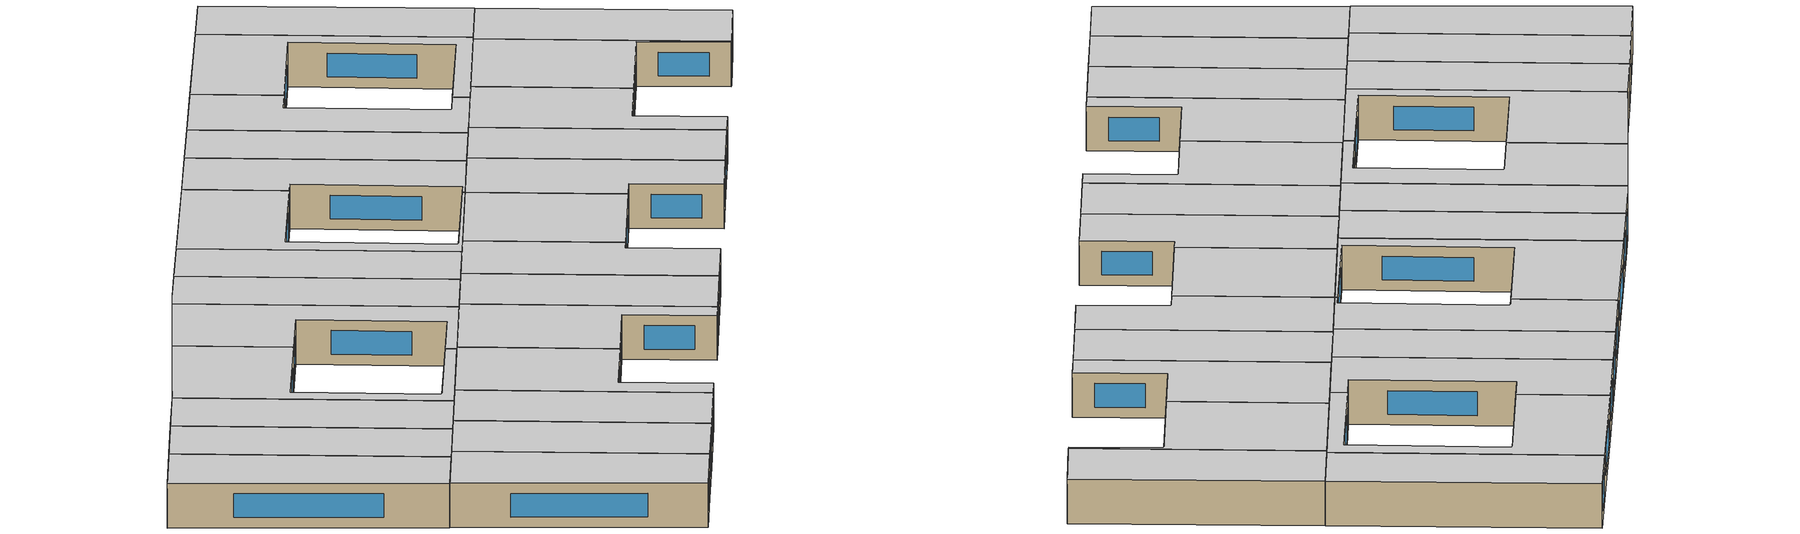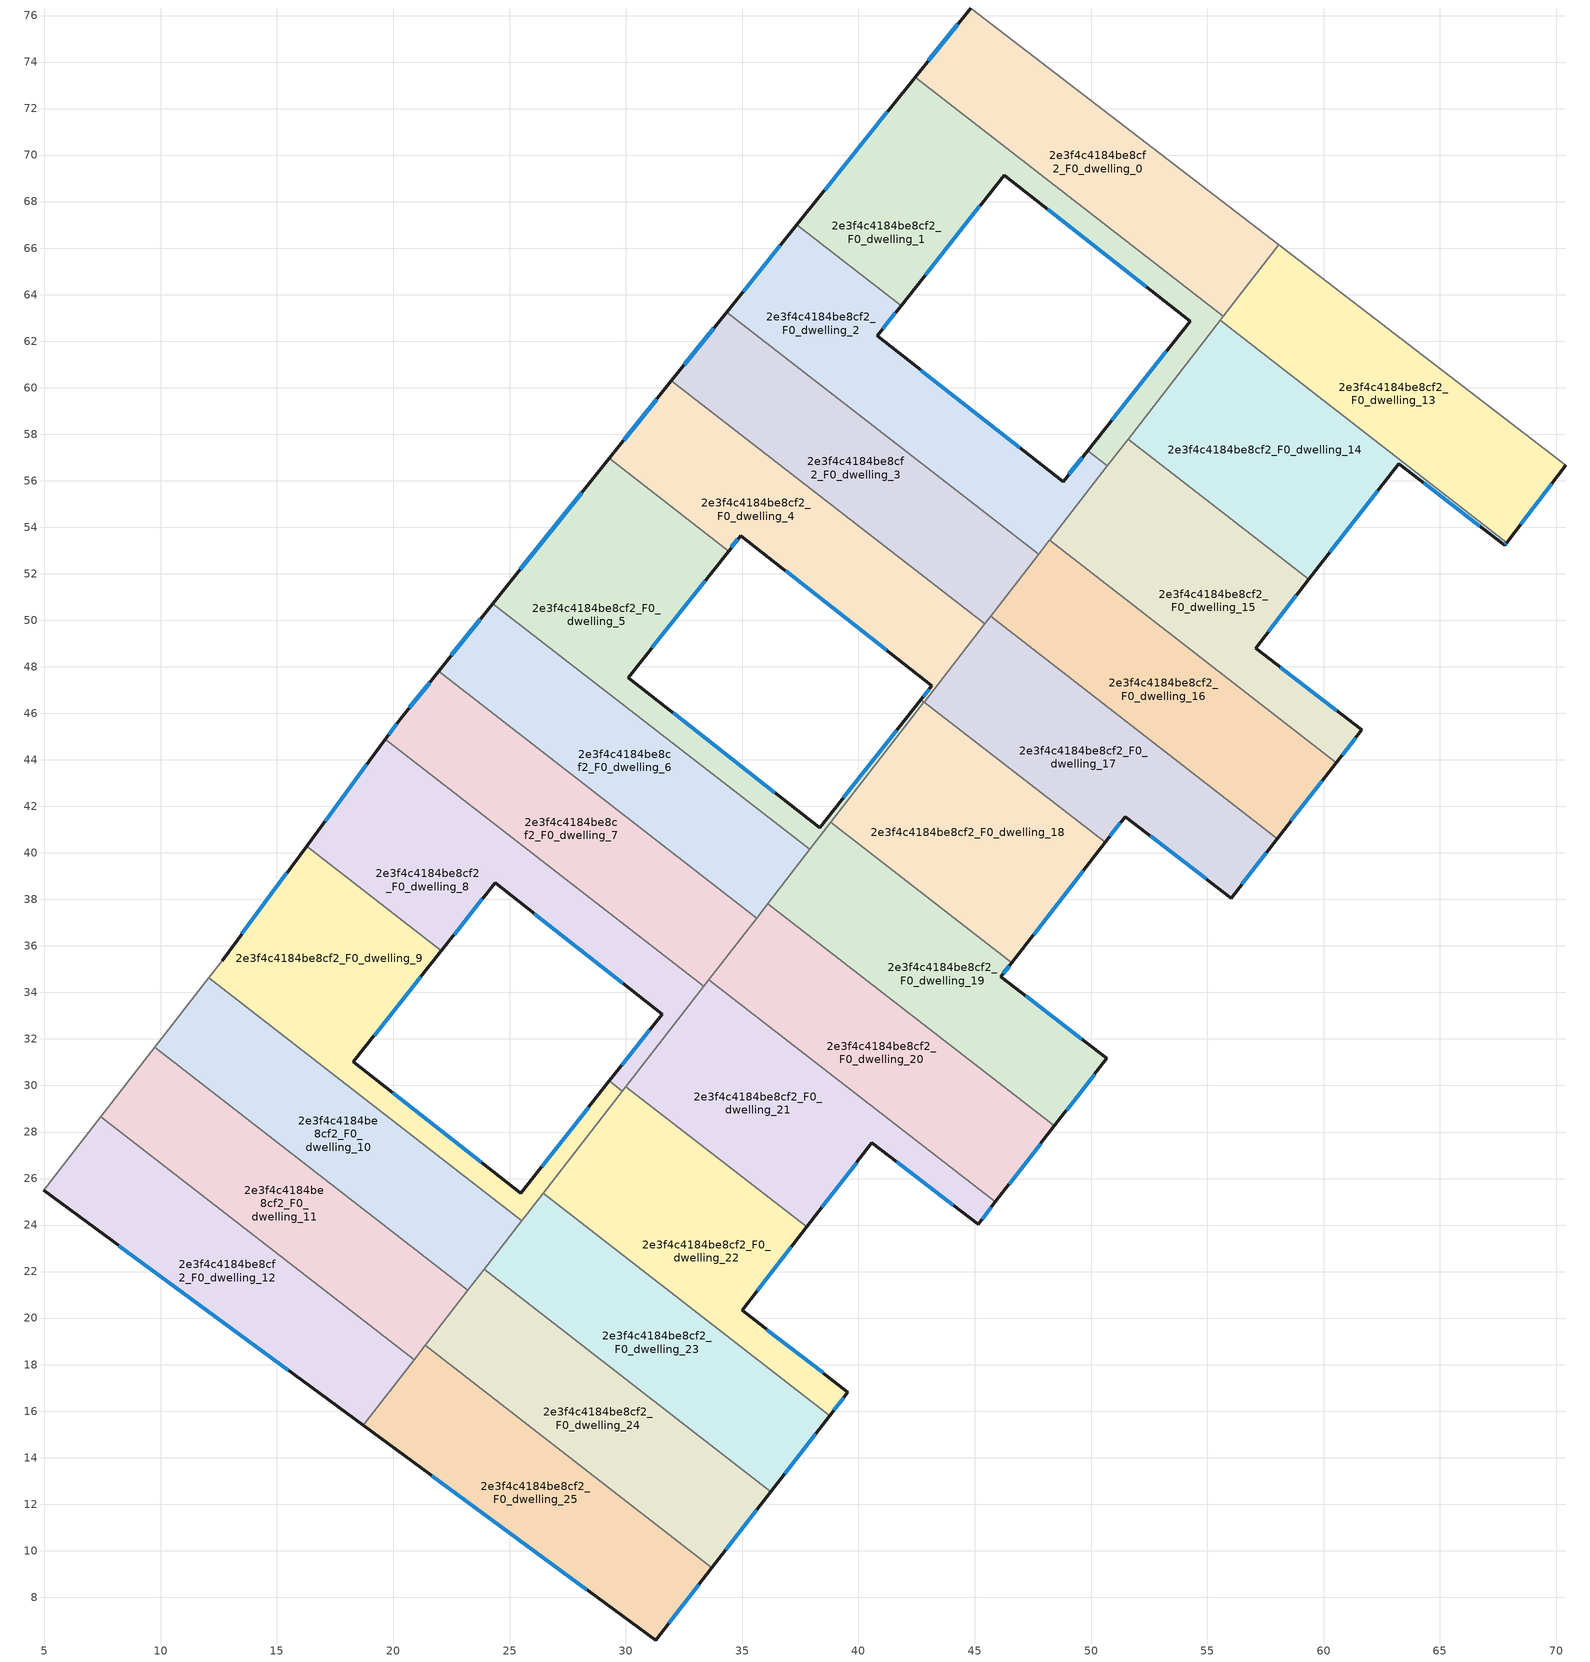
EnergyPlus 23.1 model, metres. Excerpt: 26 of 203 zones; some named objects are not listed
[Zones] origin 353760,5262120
2e3f4c4184be8cf2_F0_dwelling_0
 floor ground (EU_floor_Construction): 58.07,66.14 55.69,63.07 42.43,73.35 44.82,76.32 z0
 wall outside (EU_wall_Construction): 44.82,76.32 42.43,73.35 z0:3
 wall to 2e3f4c4184be8cf2_F0_dwelling_1 (EU_wall_Construction): 42.43,73.35 55.69,63.07 z0:3
 wall adiabatic (EU_wall_Construction): 58.07,66.14 44.82,76.32 z0:3
 wall to 2e3f4c4184be8cf2_F0_dwelling_13 (EU_wall_Construction): 55.69,63.07 58.07,66.14 z0:3
 window (EU_Window_Construction): 44.26,75.62 42.99,74.05 z0.7:2.3
 ceiling to 2e3f4c4184be8cf2_F1_dwelling_0 (EU_floor_Construction): 55.69,63.07 58.07,66.14 44.82,76.32 42.43,73.35 z3
2e3f4c4184be8cf2_F0_dwelling_1
 floor ground (EU_floor_Construction): 55.69,63.07 50.71,56.64 49.86,57.3 54.26,62.87 46.26,69.14 41.83,63.53 37.35,67.01 42.43,73.35 z0
 wall outside (EU_wall_Construction): 41.83,63.53 46.26,69.14 54.26,62.87 49.86,57.3 / 42.43,73.35 37.35,67.01 z0:3
 wall to 2e3f4c4184be8cf2_F0_dwelling_2 (EU_wall_Construction): 49.86,57.3 50.71,56.64 / 37.35,67.01 41.83,63.53 z0:3
 wall to 2e3f4c4184be8cf2_F0_dwelling_14 (EU_wall_Construction): 51.59,57.79 55.56,62.9 z0:3
 wall to 2e3f4c4184be8cf2_F0_dwelling_13 (EU_wall_Construction): 55.56,62.9 55.69,63.07 z0:3
 wall to 2e3f4c4184be8cf2_F0_dwelling_15 (EU_wall_Construction): 50.71,56.65 51.59,57.79 z0:3
 window (EU_Window_Construction): 53.23,61.56 50.9,58.6 / 48.14,67.66 52.38,64.34 / 42.87,64.84 45.22,67.82 / 41.24,71.86 38.54,68.5 z0.7:2.3
 ceiling to 2e3f4c4184be8cf2_F1_dwelling_1 (EU_floor_Construction): 50.71,56.64 55.69,63.07 42.43,73.35 37.35,67.01 41.83,63.53 46.26,69.14 54.26,62.87 49.86,57.3 z3
2e3f4c4184be8cf2_F0_dwelling_10
 floor ground (EU_floor_Construction): 25.53,24.19 23.22,21.2 9.75,31.64 12.08,34.63 z0
 wall to 2e3f4c4184be8cf2_F0_dwelling_11 (EU_wall_Construction): 9.75,31.64 23.22,21.2 z0:3
 wall adiabatic (EU_wall_Construction): 12.08,34.63 9.75,31.64 z0:3
 wall to 2e3f4c4184be8cf2_F0_dwelling_9 (EU_wall_Construction): 25.53,24.19 12.08,34.63 z0:3
 wall to 2e3f4c4184be8cf2_F0_dwelling_23 (EU_wall_Construction): 23.91,22.09 25.53,24.19 z0:3
 wall to 2e3f4c4184be8cf2_F0_dwelling_24 (EU_wall_Construction): 23.22,21.2 23.91,22.09 z0:3
 ceiling to 2e3f4c4184be8cf2_F1_dwelling_10 (EU_floor_Construction): 23.22,21.2 25.53,24.19 12.08,34.63 9.75,31.64 z3
2e3f4c4184be8cf2_F0_dwelling_11
 floor ground (EU_floor_Construction): 23.22,21.2 20.89,18.21 7.43,28.65 9.75,31.64 z0
 wall to 2e3f4c4184be8cf2_F0_dwelling_12 (EU_wall_Construction): 7.43,28.65 20.89,18.21 z0:3
 wall adiabatic (EU_wall_Construction): 9.75,31.64 7.43,28.65 z0:3
 wall to 2e3f4c4184be8cf2_F0_dwelling_24 (EU_wall_Construction): 21.37,18.82 23.22,21.2 z0:3
 wall to 2e3f4c4184be8cf2_F0_dwelling_25 (EU_wall_Construction): 20.89,18.21 21.37,18.82 z0:3
 ceiling to 2e3f4c4184be8cf2_F1_dwelling_11 (EU_floor_Construction): 20.89,18.21 23.22,21.2 9.75,31.64 7.43,28.65 z3
2e3f4c4184be8cf2_F0_dwelling_12
 floor ground (EU_floor_Construction): 20.89,18.21 18.71,15.4 4.97,25.49 7.43,28.65 z0
 wall outside (EU_wall_Construction): 4.97,25.49 18.71,15.4 z0:3
 wall adiabatic (EU_wall_Construction): 7.43,28.65 4.97,25.49 z0:3
 wall to 2e3f4c4184be8cf2_F0_dwelling_25 (EU_wall_Construction): 18.71,15.4 20.89,18.21 z0:3
 window (EU_Window_Construction): 8.2,23.12 15.48,17.77 z0.7:2.3
 ceiling to 2e3f4c4184be8cf2_F1_dwelling_12 (EU_floor_Construction): 18.71,15.4 20.89,18.21 7.43,28.65 4.97,25.49 z3
2e3f4c4184be8cf2_F0_dwelling_13
 floor ground (EU_floor_Construction): 70.41,56.66 67.88,53.34 55.55,62.9 58.07,66.14 z0
 wall outside (EU_wall_Construction): 67.88,53.34 70.41,56.66 z0:3
 wall to 2e3f4c4184be8cf2_F0_dwelling_14 (EU_wall_Construction): 55.55,62.9 67.88,53.34 z0:3
 wall adiabatic (EU_wall_Construction): 70.41,56.66 58.07,66.14 z0:3
 window (EU_Window_Construction): 68.47,54.12 69.82,55.88 z0.7:2.3
 ceiling to 2e3f4c4184be8cf2_F1_dwelling_13 (EU_floor_Construction): 67.88,53.34 70.41,56.66 58.07,66.14 55.55,62.9 z3
2e3f4c4184be8cf2_F0_dwelling_14
 floor ground (EU_floor_Construction): 63.22,56.74 59.37,51.76 51.59,57.79 55.55,62.9 67.88,53.34 67.79,53.22 z0
 wall outside (EU_wall_Construction): 59.37,51.76 63.22,56.74 67.79,53.22 67.88,53.34 z0:3
 wall to 2e3f4c4184be8cf2_F0_dwelling_15 (EU_wall_Construction): 51.59,57.79 59.37,51.76 z0:3
 window (EU_Window_Construction): 67.81,53.25 67.86,53.31 / 64.3,55.91 66.71,54.05 / 60.27,52.93 62.32,55.57 z0.7:2.3
 ceiling to 2e3f4c4184be8cf2_F1_dwelling_14 (EU_floor_Construction): 67.79,53.22 67.88,53.34 55.55,62.9 51.59,57.79 59.37,51.76 63.22,56.74 z3
2e3f4c4184be8cf2_F0_dwelling_15
 floor ground (EU_floor_Construction): 59.37,51.76 57.07,48.81 61.64,45.29 60.54,43.88 48.22,53.43 51.59,57.79 z0
 wall outside (EU_wall_Construction): 60.54,43.88 61.64,45.29 57.07,48.81 59.37,51.76 z0:3
 wall to 2e3f4c4184be8cf2_F0_dwelling_16 (EU_wall_Construction): 48.22,53.43 60.54,43.88 z0:3
 wall to 2e3f4c4184be8cf2_F0_dwelling_2 (EU_wall_Construction): 50.71,56.64 48.22,53.43 z0:3
 window (EU_Window_Construction): 57.61,49.5 58.83,51.07 / 60.56,46.12 58.14,47.98 / 60.8,44.21 61.38,44.96 z0.7:2.3
 ceiling to 2e3f4c4184be8cf2_F1_dwelling_15 (EU_floor_Construction): 60.54,43.88 61.64,45.29 57.07,48.81 59.37,51.76 51.59,57.79 48.22,53.43 z3
2e3f4c4184be8cf2_F0_dwelling_16
 floor ground (EU_floor_Construction): 60.54,43.88 58,40.61 45.68,50.17 48.22,53.43 z0
 wall outside (EU_wall_Construction): 58,40.61 60.54,43.88 z0:3
 wall to 2e3f4c4184be8cf2_F0_dwelling_17 (EU_wall_Construction): 45.68,50.17 58,40.61 z0:3
 wall to 2e3f4c4184be8cf2_F0_dwelling_3 (EU_wall_Construction): 47.75,52.84 45.68,50.17 z0:3
 wall to 2e3f4c4184be8cf2_F0_dwelling_2 (EU_wall_Construction): 48.21,53.43 47.75,52.84 z0:3
 window (EU_Window_Construction): 58.6,41.38 59.94,43.11 z0.7:2.3
 ceiling to 2e3f4c4184be8cf2_F1_dwelling_16 (EU_floor_Construction): 58,40.61 60.54,43.88 48.22,53.43 45.68,50.17 z3
2e3f4c4184be8cf2_F0_dwelling_17
 floor ground (EU_floor_Construction): 58,40.61 56.02,38.06 51.47,41.56 50.6,40.45 42.83,46.49 45.68,50.17 z0
 wall outside (EU_wall_Construction): 50.6,40.45 51.47,41.56 56.02,38.06 58,40.61 z0:3
 wall to 2e3f4c4184be8cf2_F0_dwelling_18 (EU_wall_Construction): 42.83,46.49 50.6,40.45 z0:3
 wall to 2e3f4c4184be8cf2_F0_dwelling_4 (EU_wall_Construction): 45.43,49.84 42.83,46.49 z0:3
 wall to 2e3f4c4184be8cf2_F0_dwelling_3 (EU_wall_Construction): 45.68,50.17 45.43,49.84 z0:3
 window (EU_Window_Construction): 56.49,38.66 57.54,40.01 / 52.54,40.74 54.95,38.88 / 50.81,40.71 51.26,41.3 z0.7:2.3
 ceiling to 2e3f4c4184be8cf2_F1_dwelling_17 (EU_floor_Construction): 56.02,38.06 58,40.61 45.68,50.17 42.83,46.49 50.6,40.45 51.47,41.56 z3
2e3f4c4184be8cf2_F0_dwelling_18
 floor ground (EU_floor_Construction): 50.6,40.45 46.59,35.28 38.81,41.31 42.83,46.49 z0
 wall outside (EU_wall_Construction): 46.59,35.28 50.6,40.45 z0:3
 wall to 2e3f4c4184be8cf2_F0_dwelling_19 (EU_wall_Construction): 38.81,41.31 46.59,35.28 z0:3
 wall to 2e3f4c4184be8cf2_F0_dwelling_5 (EU_wall_Construction): 42.81,46.47 38.81,41.31 z0:3
 wall to 2e3f4c4184be8cf2_F0_dwelling_4 (EU_wall_Construction): 42.82,46.49 42.81,46.47 z0:3
 window (EU_Window_Construction): 47.53,36.49 49.66,39.24 z0.7:2.3
 ceiling to 2e3f4c4184be8cf2_F1_dwelling_18 (EU_floor_Construction): 46.59,35.28 50.6,40.45 42.83,46.49 38.81,41.31 z3
2e3f4c4184be8cf2_F0_dwelling_19
 floor ground (EU_floor_Construction): 46.59,35.28 46.12,34.68 50.68,31.16 48.43,28.26 36.11,37.82 38.81,41.31 z0
 wall outside (EU_wall_Construction): 48.43,28.26 50.68,31.16 46.12,34.68 46.59,35.28 z0:3
 wall to 2e3f4c4184be8cf2_F0_dwelling_20 (EU_wall_Construction): 36.11,37.82 48.43,28.26 z0:3
 wall to 2e3f4c4184be8cf2_F0_dwelling_6 (EU_wall_Construction): 37.91,40.15 36.11,37.82 z0:3
 wall to 2e3f4c4184be8cf2_F0_dwelling_5 (EU_wall_Construction): 38.81,41.31 37.91,40.15 z0:3
 window (EU_Window_Construction): 46.23,34.82 46.48,35.14 / 49.61,31.99 47.19,33.85 / 48.96,28.94 50.15,30.48 z0.7:2.3
 ceiling to 2e3f4c4184be8cf2_F1_dwelling_19 (EU_floor_Construction): 48.43,28.26 50.68,31.16 46.12,34.68 46.59,35.28 38.81,41.31 36.11,37.82 z3
2e3f4c4184be8cf2_F0_dwelling_2
 floor ground (EU_floor_Construction): 41.83,63.53 40.81,62.22 48.8,55.95 49.86,57.3 50.71,56.64 47.75,52.84 34.33,63.25 37.35,67.01 z0
 wall outside (EU_wall_Construction): 49.86,57.3 48.8,55.95 40.81,62.22 41.83,63.53 / 37.35,67.01 34.33,63.25 z0:3
 wall to 2e3f4c4184be8cf2_F0_dwelling_3 (EU_wall_Construction): 34.33,63.25 47.75,52.84 z0:3
 window (EU_Window_Construction): 46.93,57.42 42.68,60.75 / 49.62,56.98 49.05,56.27 / 36.64,66.12 35.04,64.13 / 41.05,62.53 41.59,63.22 z0.7:2.3
 ceiling to 2e3f4c4184be8cf2_F1_dwelling_2 (EU_floor_Construction): 47.75,52.84 50.71,56.64 49.86,57.3 48.8,55.95 40.81,62.22 41.83,63.53 37.35,67.01 34.33,63.25 z3
2e3f4c4184be8cf2_F0_dwelling_20
 floor ground (EU_floor_Construction): 48.43,28.26 45.89,25 33.57,34.55 36.11,37.82 z0
 wall outside (EU_wall_Construction): 45.89,25 48.43,28.26 z0:3
 wall to 2e3f4c4184be8cf2_F0_dwelling_21 (EU_wall_Construction): 33.57,34.55 45.89,25 z0:3
 wall to 2e3f4c4184be8cf2_F0_dwelling_7 (EU_wall_Construction): 35.62,37.2 33.57,34.55 z0:3
 wall to 2e3f4c4184be8cf2_F0_dwelling_6 (EU_wall_Construction): 36.11,37.82 35.62,37.2 z0:3
 window (EU_Window_Construction): 46.49,25.76 47.83,27.5 z0.7:2.3
 ceiling to 2e3f4c4184be8cf2_F1_dwelling_20 (EU_floor_Construction): 45.89,25 48.43,28.26 36.11,37.82 33.57,34.55 z3
2e3f4c4184be8cf2_F0_dwelling_21
 floor ground (EU_floor_Construction): 40.58,27.54 37.77,23.92 30,29.95 33.57,34.55 45.89,25 45.14,24.03 z0
 wall outside (EU_wall_Construction): 37.77,23.92 40.58,27.54 45.14,24.03 45.89,25 z0:3
 wall to 2e3f4c4184be8cf2_F0_dwelling_22 (EU_wall_Construction): 30,29.95 37.77,23.92 z0:3
 wall to 2e3f4c4184be8cf2_F0_dwelling_8 (EU_wall_Construction): 33.34,34.26 30,29.95 z0:3
 wall to 2e3f4c4184be8cf2_F0_dwelling_7 (EU_wall_Construction): 33.57,34.55 33.34,34.26 z0:3
 window (EU_Window_Construction): 45.32,24.26 45.72,24.77 / 41.65,26.71 44.07,24.85 / 38.43,24.77 39.92,26.69 z0.7:2.3
 ceiling to 2e3f4c4184be8cf2_F1_dwelling_21 (EU_floor_Construction): 45.14,24.03 45.89,25 33.57,34.55 30,29.95 37.77,23.92 40.58,27.54 z3
2e3f4c4184be8cf2_F0_dwelling_22
 floor ground (EU_floor_Construction): 37.77,23.92 35,20.33 39.55,16.82 38.76,15.8 26.44,25.36 30,29.95 z0
 wall outside (EU_wall_Construction): 38.76,15.8 39.55,16.82 35,20.33 37.77,23.92 z0:3
 wall to 2e3f4c4184be8cf2_F0_dwelling_23 (EU_wall_Construction): 26.44,25.36 38.76,15.8 z0:3
 wall to 2e3f4c4184be8cf2_F0_dwelling_9 (EU_wall_Construction): 29.85,29.76 26.44,25.36 z0:3
 wall to 2e3f4c4184be8cf2_F0_dwelling_8 (EU_wall_Construction): 30,29.95 29.85,29.76 z0:3
 window (EU_Window_Construction): 35.65,21.18 37.12,23.08 / 38.48,17.64 36.07,19.51 / 38.95,16.04 39.37,16.58 z0.7:2.3
 ceiling to 2e3f4c4184be8cf2_F1_dwelling_22 (EU_floor_Construction): 38.76,15.8 39.55,16.82 35,20.33 37.77,23.92 30,29.95 26.44,25.36 z3
2e3f4c4184be8cf2_F0_dwelling_23
 floor ground (EU_floor_Construction): 38.76,15.8 36.23,12.54 23.91,22.09 26.44,25.36 z0
 wall outside (EU_wall_Construction): 36.23,12.54 38.76,15.8 z0:3
 wall to 2e3f4c4184be8cf2_F0_dwelling_24 (EU_wall_Construction): 23.91,22.09 36.23,12.54 z0:3
 wall to 2e3f4c4184be8cf2_F0_dwelling_9 (EU_wall_Construction): 26.44,25.36 25.54,24.19 z0:3
 window (EU_Window_Construction): 36.82,13.3 38.17,15.03 z0.7:2.3
 ceiling to 2e3f4c4184be8cf2_F1_dwelling_23 (EU_floor_Construction): 36.23,12.54 38.76,15.8 26.44,25.36 23.91,22.09 z3
2e3f4c4184be8cf2_F0_dwelling_24
 floor ground (EU_floor_Construction): 36.23,12.54 33.69,9.27 21.37,18.83 23.91,22.09 z0
 wall outside (EU_wall_Construction): 33.69,9.27 36.23,12.54 z0:3
 wall to 2e3f4c4184be8cf2_F0_dwelling_25 (EU_wall_Construction): 21.37,18.83 33.69,9.27 z0:3
 window (EU_Window_Construction): 34.29,10.04 35.63,11.77 z0.7:2.3
 ceiling to 2e3f4c4184be8cf2_F1_dwelling_24 (EU_floor_Construction): 33.69,9.27 36.23,12.54 23.91,22.09 21.37,18.83 z3
2e3f4c4184be8cf2_F0_dwelling_25
 floor ground (EU_floor_Construction): 33.69,9.27 31.28,6.16 18.71,15.4 21.37,18.83 z0
 wall outside (EU_wall_Construction): 18.71,15.4 31.28,6.16 33.69,9.27 z0:3
 window (EU_Window_Construction): 31.85,6.89 33.13,8.54 / 21.66,13.23 28.33,8.33 z0.7:2.3
 ceiling to 2e3f4c4184be8cf2_F1_dwelling_25 (EU_floor_Construction): 31.28,6.16 33.69,9.27 21.37,18.83 18.71,15.4 z3
2e3f4c4184be8cf2_F0_dwelling_3
 floor ground (EU_floor_Construction): 47.75,52.84 45.43,49.84 31.96,60.29 34.33,63.25 z0
 wall outside (EU_wall_Construction): 34.33,63.25 31.96,60.29 z0:3
 wall to 2e3f4c4184be8cf2_F0_dwelling_4 (EU_wall_Construction): 31.96,60.29 45.43,49.84 z0:3
 window (EU_Window_Construction): 33.78,62.55 32.52,60.98 z0.7:2.3
 ceiling to 2e3f4c4184be8cf2_F1_dwelling_3 (EU_floor_Construction): 45.43,49.84 47.75,52.84 34.33,63.25 31.96,60.29 z3
2e3f4c4184be8cf2_F0_dwelling_4
 floor ground (EU_floor_Construction): 45.43,49.84 42.81,46.47 42.67,46.57 43.16,47.19 34.94,53.64 34.41,52.98 29.29,56.96 31.96,60.29 z0
 wall outside (EU_wall_Construction): 34.41,52.98 34.94,53.64 43.16,47.19 42.67,46.57 / 31.96,60.29 29.29,56.96 z0:3
 wall to 2e3f4c4184be8cf2_F0_dwelling_5 (EU_wall_Construction): 42.67,46.57 42.81,46.47 / 29.29,56.96 34.41,52.98 z0:3
 window (EU_Window_Construction): 43.04,47.04 42.79,46.72 / 36.87,52.13 41.23,48.7 / 34.54,53.13 34.82,53.49 / 31.33,59.51 29.91,57.74 z0.7:2.3
 ceiling to 2e3f4c4184be8cf2_F1_dwelling_4 (EU_floor_Construction): 43.16,47.19 42.67,46.57 42.81,46.47 45.43,49.84 31.96,60.29 29.29,56.96 34.41,52.98 34.94,53.64 z3
2e3f4c4184be8cf2_F0_dwelling_5
 floor ground (EU_floor_Construction): 34.41,52.98 30.11,47.53 38.33,41.08 42.67,46.57 42.81,46.47 37.91,40.15 24.28,50.72 29.29,56.96 z0
 wall outside (EU_wall_Construction): 42.67,46.57 38.33,41.08 30.11,47.53 34.41,52.98 / 29.29,56.96 24.28,50.72 z0:3
 wall to 2e3f4c4184be8cf2_F0_dwelling_6 (EU_wall_Construction): 24.28,50.72 37.91,40.15 z0:3
 window (EU_Window_Construction): 36.4,42.59 32.04,46.02 / 41.65,45.28 39.35,42.37 / 28.11,55.49 25.46,52.18 / 31.12,48.81 33.41,51.7 z0.7:2.3
 ceiling to 2e3f4c4184be8cf2_F1_dwelling_5 (EU_floor_Construction): 38.33,41.08 30.11,47.53 34.41,52.98 29.29,56.96 24.28,50.72 37.91,40.15 42.81,46.47 42.67,46.57 z3
2e3f4c4184be8cf2_F0_dwelling_6
 floor ground (EU_floor_Construction): 37.91,40.15 35.62,37.2 21.95,47.81 24.28,50.72 z0
 wall outside (EU_wall_Construction): 24.28,50.72 21.95,47.81 z0:3
 wall to 2e3f4c4184be8cf2_F0_dwelling_7 (EU_wall_Construction): 21.95,47.81 35.62,37.2 z0:3
 window (EU_Window_Construction): 23.74,50.04 22.5,48.49 z0.7:2.3
 ceiling to 2e3f4c4184be8cf2_F1_dwelling_6 (EU_floor_Construction): 35.62,37.2 37.91,40.15 24.28,50.72 21.95,47.81 z3
2e3f4c4184be8cf2_F0_dwelling_7
 floor ground (EU_floor_Construction): 35.62,37.2 33.34,34.26 19.66,44.88 20.29,45.75 21.95,47.81 z0
 wall outside (EU_wall_Construction): 21.95,47.81 20.29,45.75 19.66,44.88 z0:3
 wall to 2e3f4c4184be8cf2_F0_dwelling_8 (EU_wall_Construction): 19.66,44.88 33.34,34.26 z0:3
 window (EU_Window_Construction): 20.14,45.54 19.81,45.08 / 21.56,47.32 20.68,46.23 z0.7:2.3
 ceiling to 2e3f4c4184be8cf2_F1_dwelling_7 (EU_floor_Construction): 33.34,34.26 35.62,37.2 21.95,47.81 20.29,45.75 19.66,44.88 z3
2e3f4c4184be8cf2_F0_dwelling_8
 floor ground (EU_floor_Construction): 33.34,34.26 29.85,29.76 29.3,30.2 31.56,33.06 24.38,38.71 22.07,35.8 16.28,40.29 19.66,44.88 z0
 wall outside (EU_wall_Construction): 22.07,35.8 24.38,38.71 31.56,33.06 29.3,30.2 / 19.66,44.88 16.28,40.29 z0:3
 wall to 2e3f4c4184be8cf2_F0_dwelling_9 (EU_wall_Construction): 29.3,30.2 29.85,29.76 / 16.28,40.29 22.07,35.8 z0:3
 window (EU_Window_Construction): 31.03,32.39 29.83,30.87 / 26.06,37.39 29.87,34.39 / 22.61,36.48 23.84,38.03 / 18.86,43.8 17.07,41.37 z0.7:2.3
 ceiling to 2e3f4c4184be8cf2_F1_dwelling_8 (EU_floor_Construction): 29.85,29.76 33.34,34.26 19.66,44.88 16.28,40.29 22.07,35.8 24.38,38.71 31.56,33.06 29.3,30.2 z3
2e3f4c4184be8cf2_F0_dwelling_9
 floor ground (EU_floor_Construction): 22.07,35.8 18.29,31.02 25.48,25.37 29.3,30.2 29.85,29.76 25.53,24.19 12.08,34.63 12.64,35.36 16.28,40.29 z0
 wall outside (EU_wall_Construction): 29.3,30.2 25.48,25.37 18.29,31.02 22.07,35.8 / 16.28,40.29 12.64,35.36 z0:3
 wall adiabatic (EU_wall_Construction): 12.64,35.36 12.08,34.63 z0:3
 window (EU_Window_Construction): 19.18,32.14 21.18,34.68 / 23.79,26.69 19.98,29.69 / 28.4,29.06 26.38,26.5 / 15.42,39.14 13.5,36.52 z0.7:2.3
 ceiling to 2e3f4c4184be8cf2_F1_dwelling_9 (EU_floor_Construction): 25.53,24.19 29.85,29.76 29.3,30.2 25.48,25.37 18.29,31.02 22.07,35.8 16.28,40.29 12.64,35.36 12.08,34.63 z3
[Building]
EU S2 Campaign: North Axis=0; Terrain=City; Solar Distribution=FullExterior
[Site:Location]
Budapest.Ferenc.Liszt.Intl.AP: Latitude=47.437; Longitude=19.256; Time Zone=1; Elevation=185
[SizingPeriod:WeatherFileDays]
AnnualSizingPeriod: Begin Month=1; Begin Day of Month=1; End Month=12; End Day of Month=31; Day of Week for Start Day=Monday; Use Weather File Daylight Saving Period=No; Use Weather File Rain and Snow Indicators=No
[MATERIAL]
EU_InternalMass_Material: Roughness=MediumRough; Thickness=0.1; Conductivity=1; Density=1800; Specific Heat=900; Thermal Absorptance=0.9; Solar Absorptance=0.7; Visible Absorptance=0.7
[MATERIAL:NOMASS] Roughness=MediumRough; Thermal Absorptance=0.9; Solar Absorptance=0.7; Visible Absorptance=0.7
Name | Thermal Resistance
EU_wall_NoMass | 0.832559
EU_floor_NoMass | 0.872794
[WINDOWMATERIAL:SIMPLEGLAZINGSYSTEM]
EU_Window_SimpleGlazing: UFactor=2.79869; Solar Heat Gain Coefficient=0.75; Visible Transmittance=0.75
[CONSTRUCTION]
EU_wall_Construction: EU_wall_NoMass
EU_floor_Construction: EU_floor_NoMass
EU_Window_Construction: EU_Window_SimpleGlazing
EU_InternalMass_Construction: EU_InternalMass_Material
[ZONE] Type=1; Multiplier=1; Ceiling Height=autocalculate; Floor Area=autocalculate; Part of Total Floor Area=Yes
Name | Volume
2e3f4c4184be8cf2_F0_dwelling_0 | 193.452
2e3f4c4184be8cf2_F0_dwelling_1 | 193.489
2e3f4c4184be8cf2_F0_dwelling_10; 2e3f4c4184be8cf2_F0_dwelling_9 | 193.458
2e3f4c4184be8cf2_F0_dwelling_11 | 193.534
2e3f4c4184be8cf2_F0_dwelling_12 | 193.437
2e3f4c4184be8cf2_F0_dwelling_13; 2e3f4c4184be8cf2_F0_dwelling_2 | 193.483
2e3f4c4184be8cf2_F0_dwelling_14; 2e3f4c4184be8cf2_F0_dwelling_17 | 193.466
2e3f4c4184be8cf2_F0_dwelling_15 | 193.47
2e3f4c4184be8cf2_F0_dwelling_16 | 193.5
2e3f4c4184be8cf2_F0_dwelling_18 | 193.445
2e3f4c4184be8cf2_F0_dwelling_19 | 193.488
2e3f4c4184be8cf2_F0_dwelling_20 | 193.49
2e3f4c4184be8cf2_F0_dwelling_21 | 193.457
2e3f4c4184be8cf2_F0_dwelling_22; 2e3f4c4184be8cf2_F0_dwelling_5 | 193.495
2e3f4c4184be8cf2_F0_dwelling_23 | 193.447
2e3f4c4184be8cf2_F0_dwelling_24 | 193.48
2e3f4c4184be8cf2_F0_dwelling_25 | 193.487
2e3f4c4184be8cf2_F0_dwelling_3; 2e3f4c4184be8cf2_F0_dwelling_6 | 193.451
2e3f4c4184be8cf2_F0_dwelling_4 | 193.481
2e3f4c4184be8cf2_F0_dwelling_7 | 193.444
2e3f4c4184be8cf2_F0_dwelling_8 | 193.505
[INTERNALMASS] Construction=EU_InternalMass_Construction
Name | Zone or ZoneList | Surface Area
2e3f4c4184be8cf2_F0_dwelling_0_EU_InternalMass | 2e3f4c4184be8cf2_F0_dwelling_0 | 64.484
2e3f4c4184be8cf2_F0_dwelling_1_EU_InternalMass | 2e3f4c4184be8cf2_F0_dwelling_1 | 64.4962
2e3f4c4184be8cf2_F0_dwelling_2_EU_InternalMass | 2e3f4c4184be8cf2_F0_dwelling_2 | 64.4943
2e3f4c4184be8cf2_F0_dwelling_3_EU_InternalMass | 2e3f4c4184be8cf2_F0_dwelling_3 | 64.4839
2e3f4c4184be8cf2_F0_dwelling_4_EU_InternalMass | 2e3f4c4184be8cf2_F0_dwelling_4 | 64.4936
2e3f4c4184be8cf2_F0_dwelling_5_EU_InternalMass | 2e3f4c4184be8cf2_F0_dwelling_5 | 64.4982
2e3f4c4184be8cf2_F0_dwelling_6_EU_InternalMass | 2e3f4c4184be8cf2_F0_dwelling_6 | 64.4838
2e3f4c4184be8cf2_F0_dwelling_7_EU_InternalMass | 2e3f4c4184be8cf2_F0_dwelling_7 | 64.4814
2e3f4c4184be8cf2_F0_dwelling_8_EU_InternalMass | 2e3f4c4184be8cf2_F0_dwelling_8 | 64.5015
2e3f4c4184be8cf2_F0_dwelling_9_EU_InternalMass | 2e3f4c4184be8cf2_F0_dwelling_9 | 64.4861
2e3f4c4184be8cf2_F0_dwelling_10_EU_InternalMass | 2e3f4c4184be8cf2_F0_dwelling_10 | 64.4859
2e3f4c4184be8cf2_F0_dwelling_11_EU_InternalMass | 2e3f4c4184be8cf2_F0_dwelling_11 | 64.5112
2e3f4c4184be8cf2_F0_dwelling_12_EU_InternalMass | 2e3f4c4184be8cf2_F0_dwelling_12 | 64.4788
2e3f4c4184be8cf2_F0_dwelling_13_EU_InternalMass | 2e3f4c4184be8cf2_F0_dwelling_13 | 64.4944
2e3f4c4184be8cf2_F0_dwelling_14_EU_InternalMass | 2e3f4c4184be8cf2_F0_dwelling_14 | 64.4887
2e3f4c4184be8cf2_F0_dwelling_15_EU_InternalMass | 2e3f4c4184be8cf2_F0_dwelling_15 | 64.4901
2e3f4c4184be8cf2_F0_dwelling_16_EU_InternalMass | 2e3f4c4184be8cf2_F0_dwelling_16 | 64.5
2e3f4c4184be8cf2_F0_dwelling_17_EU_InternalMass | 2e3f4c4184be8cf2_F0_dwelling_17 | 64.4884
2e3f4c4184be8cf2_F0_dwelling_18_EU_InternalMass | 2e3f4c4184be8cf2_F0_dwelling_18 | 64.4819
2e3f4c4184be8cf2_F0_dwelling_19_EU_InternalMass | 2e3f4c4184be8cf2_F0_dwelling_19 | 64.4958
2e3f4c4184be8cf2_F0_dwelling_20_EU_InternalMass | 2e3f4c4184be8cf2_F0_dwelling_20 | 64.4968
2e3f4c4184be8cf2_F0_dwelling_21_EU_InternalMass | 2e3f4c4184be8cf2_F0_dwelling_21 | 64.4855
2e3f4c4184be8cf2_F0_dwelling_22_EU_InternalMass | 2e3f4c4184be8cf2_F0_dwelling_22 | 64.498
2e3f4c4184be8cf2_F0_dwelling_23_EU_InternalMass | 2e3f4c4184be8cf2_F0_dwelling_23 | 64.4824
2e3f4c4184be8cf2_F0_dwelling_24_EU_InternalMass | 2e3f4c4184be8cf2_F0_dwelling_24 | 64.4935
2e3f4c4184be8cf2_F0_dwelling_25_EU_InternalMass | 2e3f4c4184be8cf2_F0_dwelling_25 | 64.4955
[OTHEREQUIPMENT] Fuel Type=Electricity; Design Level Calculation Method=Watts/Area; Power per Zone Floor Area=1; Fraction Latent=0; Fraction Radiant=0; Fraction Lost=0; Carbon Dioxide Generation Rate=0; EndUse Subcategory=EU_Step8_InternalGains
Name | Zone or ZoneList or Space or SpaceList | Schedule
EU_Step8_InternalGain_2e3f4c4184be8cf2_F0_dwelling_0_f000 | 2e3f4c4184be8cf2_F0_dwelling_0 | EU_Step8_GainSchedule_2e3f4c4184be8cf2_F0_dwelling_0_f000
EU_Step8_InternalGain_2e3f4c4184be8cf2_F0_dwelling_1_f000 | 2e3f4c4184be8cf2_F0_dwelling_1 | EU_Step8_GainSchedule_2e3f4c4184be8cf2_F0_dwelling_1_f000
EU_Step8_InternalGain_2e3f4c4184be8cf2_F0_dwelling_2_f000 | 2e3f4c4184be8cf2_F0_dwelling_2 | EU_Step8_GainSchedule_2e3f4c4184be8cf2_F0_dwelling_2_f000
EU_Step8_InternalGain_2e3f4c4184be8cf2_F0_dwelling_3_f000 | 2e3f4c4184be8cf2_F0_dwelling_3 | EU_Step8_GainSchedule_2e3f4c4184be8cf2_F0_dwelling_3_f000
EU_Step8_InternalGain_2e3f4c4184be8cf2_F0_dwelling_4_f000 | 2e3f4c4184be8cf2_F0_dwelling_4 | EU_Step8_GainSchedule_2e3f4c4184be8cf2_F0_dwelling_4_f000
EU_Step8_InternalGain_2e3f4c4184be8cf2_F0_dwelling_5_f000 | 2e3f4c4184be8cf2_F0_dwelling_5 | EU_Step8_GainSchedule_2e3f4c4184be8cf2_F0_dwelling_5_f000
EU_Step8_InternalGain_2e3f4c4184be8cf2_F0_dwelling_6_f000 | 2e3f4c4184be8cf2_F0_dwelling_6 | EU_Step8_GainSchedule_2e3f4c4184be8cf2_F0_dwelling_6_f000
EU_Step8_InternalGain_2e3f4c4184be8cf2_F0_dwelling_7_f000 | 2e3f4c4184be8cf2_F0_dwelling_7 | EU_Step8_GainSchedule_2e3f4c4184be8cf2_F0_dwelling_7_f000
EU_Step8_InternalGain_2e3f4c4184be8cf2_F0_dwelling_8_f000 | 2e3f4c4184be8cf2_F0_dwelling_8 | EU_Step8_GainSchedule_2e3f4c4184be8cf2_F0_dwelling_8_f000
EU_Step8_InternalGain_2e3f4c4184be8cf2_F0_dwelling_9_f000 | 2e3f4c4184be8cf2_F0_dwelling_9 | EU_Step8_GainSchedule_2e3f4c4184be8cf2_F0_dwelling_9_f000
EU_Step8_InternalGain_2e3f4c4184be8cf2_F0_dwelling_10_f000 | 2e3f4c4184be8cf2_F0_dwelling_10 | EU_Step8_GainSchedule_2e3f4c4184be8cf2_F0_dwelling_10_f000
EU_Step8_InternalGain_2e3f4c4184be8cf2_F0_dwelling_11_f000 | 2e3f4c4184be8cf2_F0_dwelling_11 | EU_Step8_GainSchedule_2e3f4c4184be8cf2_F0_dwelling_11_f000
EU_Step8_InternalGain_2e3f4c4184be8cf2_F0_dwelling_12_f000 | 2e3f4c4184be8cf2_F0_dwelling_12 | EU_Step8_GainSchedule_2e3f4c4184be8cf2_F0_dwelling_12_f000
EU_Step8_InternalGain_2e3f4c4184be8cf2_F0_dwelling_13_f000 | 2e3f4c4184be8cf2_F0_dwelling_13 | EU_Step8_GainSchedule_2e3f4c4184be8cf2_F0_dwelling_13_f000
EU_Step8_InternalGain_2e3f4c4184be8cf2_F0_dwelling_14_f000 | 2e3f4c4184be8cf2_F0_dwelling_14 | EU_Step8_GainSchedule_2e3f4c4184be8cf2_F0_dwelling_14_f000
EU_Step8_InternalGain_2e3f4c4184be8cf2_F0_dwelling_15_f000 | 2e3f4c4184be8cf2_F0_dwelling_15 | EU_Step8_GainSchedule_2e3f4c4184be8cf2_F0_dwelling_15_f000
EU_Step8_InternalGain_2e3f4c4184be8cf2_F0_dwelling_16_f000 | 2e3f4c4184be8cf2_F0_dwelling_16 | EU_Step8_GainSchedule_2e3f4c4184be8cf2_F0_dwelling_16_f000
EU_Step8_InternalGain_2e3f4c4184be8cf2_F0_dwelling_17_f000 | 2e3f4c4184be8cf2_F0_dwelling_17 | EU_Step8_GainSchedule_2e3f4c4184be8cf2_F0_dwelling_17_f000
EU_Step8_InternalGain_2e3f4c4184be8cf2_F0_dwelling_18_f000 | 2e3f4c4184be8cf2_F0_dwelling_18 | EU_Step8_GainSchedule_2e3f4c4184be8cf2_F0_dwelling_18_f000
EU_Step8_InternalGain_2e3f4c4184be8cf2_F0_dwelling_19_f000 | 2e3f4c4184be8cf2_F0_dwelling_19 | EU_Step8_GainSchedule_2e3f4c4184be8cf2_F0_dwelling_19_f000
EU_Step8_InternalGain_2e3f4c4184be8cf2_F0_dwelling_20_f000 | 2e3f4c4184be8cf2_F0_dwelling_20 | EU_Step8_GainSchedule_2e3f4c4184be8cf2_F0_dwelling_20_f000
EU_Step8_InternalGain_2e3f4c4184be8cf2_F0_dwelling_21_f000 | 2e3f4c4184be8cf2_F0_dwelling_21 | EU_Step8_GainSchedule_2e3f4c4184be8cf2_F0_dwelling_21_f000
EU_Step8_InternalGain_2e3f4c4184be8cf2_F0_dwelling_22_f000 | 2e3f4c4184be8cf2_F0_dwelling_22 | EU_Step8_GainSchedule_2e3f4c4184be8cf2_F0_dwelling_22_f000
EU_Step8_InternalGain_2e3f4c4184be8cf2_F0_dwelling_23_f000 | 2e3f4c4184be8cf2_F0_dwelling_23 | EU_Step8_GainSchedule_2e3f4c4184be8cf2_F0_dwelling_23_f000
EU_Step8_InternalGain_2e3f4c4184be8cf2_F0_dwelling_24_f000 | 2e3f4c4184be8cf2_F0_dwelling_24 | EU_Step8_GainSchedule_2e3f4c4184be8cf2_F0_dwelling_24_f000
EU_Step8_InternalGain_2e3f4c4184be8cf2_F0_dwelling_25_f000 | 2e3f4c4184be8cf2_F0_dwelling_25 | EU_Step8_GainSchedule_2e3f4c4184be8cf2_F0_dwelling_25_f000
[ZONEVENTILATION:DESIGNFLOWRATE] Schedule=EU_AlwaysOn; Design Flow Rate Calculation Method=AirChanges/Hour; Air Changes per Hour=0.475469; Ventilation Type=Natural; Fan Pressure Rise=0; Fan Total Efficiency=1; Constant Term Coefficient=1; Temperature Term Coefficient=0; Velocity Term Coefficient=0; Velocity Squared Term Coefficient=0; Minimum Indoor Temperature=-100; Maximum Indoor Temperature=100; Delta Temperature=-100; Minimum Outdoor Temperature=-100; Maximum Outdoor Temperature=100; Maximum Wind Speed=40
Name | Zone or ZoneList or Space or SpaceList
EU_ConstantAir_2e3f4c4184be8cf2_F0_dwelling_0 | 2e3f4c4184be8cf2_F0_dwelling_0
EU_ConstantAir_2e3f4c4184be8cf2_F0_dwelling_1 | 2e3f4c4184be8cf2_F0_dwelling_1
EU_ConstantAir_2e3f4c4184be8cf2_F0_dwelling_2 | 2e3f4c4184be8cf2_F0_dwelling_2
EU_ConstantAir_2e3f4c4184be8cf2_F0_dwelling_3 | 2e3f4c4184be8cf2_F0_dwelling_3
EU_ConstantAir_2e3f4c4184be8cf2_F0_dwelling_4 | 2e3f4c4184be8cf2_F0_dwelling_4
EU_ConstantAir_2e3f4c4184be8cf2_F0_dwelling_5 | 2e3f4c4184be8cf2_F0_dwelling_5
EU_ConstantAir_2e3f4c4184be8cf2_F0_dwelling_6 | 2e3f4c4184be8cf2_F0_dwelling_6
EU_ConstantAir_2e3f4c4184be8cf2_F0_dwelling_7 | 2e3f4c4184be8cf2_F0_dwelling_7
EU_ConstantAir_2e3f4c4184be8cf2_F0_dwelling_8 | 2e3f4c4184be8cf2_F0_dwelling_8
EU_ConstantAir_2e3f4c4184be8cf2_F0_dwelling_9 | 2e3f4c4184be8cf2_F0_dwelling_9
EU_ConstantAir_2e3f4c4184be8cf2_F0_dwelling_10 | 2e3f4c4184be8cf2_F0_dwelling_10
EU_ConstantAir_2e3f4c4184be8cf2_F0_dwelling_11 | 2e3f4c4184be8cf2_F0_dwelling_11
EU_ConstantAir_2e3f4c4184be8cf2_F0_dwelling_12 | 2e3f4c4184be8cf2_F0_dwelling_12
EU_ConstantAir_2e3f4c4184be8cf2_F0_dwelling_13 | 2e3f4c4184be8cf2_F0_dwelling_13
EU_ConstantAir_2e3f4c4184be8cf2_F0_dwelling_14 | 2e3f4c4184be8cf2_F0_dwelling_14
EU_ConstantAir_2e3f4c4184be8cf2_F0_dwelling_15 | 2e3f4c4184be8cf2_F0_dwelling_15
EU_ConstantAir_2e3f4c4184be8cf2_F0_dwelling_16 | 2e3f4c4184be8cf2_F0_dwelling_16
EU_ConstantAir_2e3f4c4184be8cf2_F0_dwelling_17 | 2e3f4c4184be8cf2_F0_dwelling_17
EU_ConstantAir_2e3f4c4184be8cf2_F0_dwelling_18 | 2e3f4c4184be8cf2_F0_dwelling_18
EU_ConstantAir_2e3f4c4184be8cf2_F0_dwelling_19 | 2e3f4c4184be8cf2_F0_dwelling_19
EU_ConstantAir_2e3f4c4184be8cf2_F0_dwelling_20 | 2e3f4c4184be8cf2_F0_dwelling_20
EU_ConstantAir_2e3f4c4184be8cf2_F0_dwelling_21 | 2e3f4c4184be8cf2_F0_dwelling_21
EU_ConstantAir_2e3f4c4184be8cf2_F0_dwelling_22 | 2e3f4c4184be8cf2_F0_dwelling_22
EU_ConstantAir_2e3f4c4184be8cf2_F0_dwelling_23 | 2e3f4c4184be8cf2_F0_dwelling_23
EU_ConstantAir_2e3f4c4184be8cf2_F0_dwelling_24 | 2e3f4c4184be8cf2_F0_dwelling_24
EU_ConstantAir_2e3f4c4184be8cf2_F0_dwelling_25 | 2e3f4c4184be8cf2_F0_dwelling_25
[HVACTEMPLATE:THERMOSTAT] Constant Heating Setpoint=20; Constant Cooling Setpoint=50
EU_HeatOnly_2e3f4c4184be8cf2_F0_dwelling_0; EU_HeatOnly_2e3f4c4184be8cf2_F0_dwelling_1; EU_HeatOnly_2e3f4c4184be8cf2_F0_dwelling_2; EU_HeatOnly_2e3f4c4184be8cf2_F0_dwelling_3; EU_HeatOnly_2e3f4c4184be8cf2_F0_dwelling_4; EU_HeatOnly_2e3f4c4184be8cf2_F0_dwelling_5; EU_HeatOnly_2e3f4c4184be8cf2_F0_dwelling_6; EU_HeatOnly_2e3f4c4184be8cf2_F0_dwelling_7; EU_HeatOnly_2e3f4c4184be8cf2_F0_dwelling_8; EU_HeatOnly_2e3f4c4184be8cf2_F0_dwelling_9; EU_HeatOnly_2e3f4c4184be8cf2_F0_dwelling_10; EU_HeatOnly_2e3f4c4184be8cf2_F0_dwelling_11; EU_HeatOnly_2e3f4c4184be8cf2_F0_dwelling_12; EU_HeatOnly_2e3f4c4184be8cf2_F0_dwelling_13; EU_HeatOnly_2e3f4c4184be8cf2_F0_dwelling_14; EU_HeatOnly_2e3f4c4184be8cf2_F0_dwelling_15; EU_HeatOnly_2e3f4c4184be8cf2_F0_dwelling_16; EU_HeatOnly_2e3f4c4184be8cf2_F0_dwelling_17; EU_HeatOnly_2e3f4c4184be8cf2_F0_dwelling_18; EU_HeatOnly_2e3f4c4184be8cf2_F0_dwelling_19
[HVACTEMPLATE:ZONE:IDEALLOADSAIRSYSTEM] System Availability Schedule=EU_AlwaysOn; Maximum Heating Supply Air Temperature=50; Minimum Cooling Supply Air Temperature=13; Maximum Heating Supply Air Humidity Ratio=0.0156; Minimum Cooling Supply Air Humidity Ratio=0.0077; Heating Limit=NoLimit; Cooling Limit=NoLimit; Heating Availability Schedule=EU_AlwaysOn; Cooling Availability Schedule=EU_CoolingOff; Dehumidification Control Type=ConstantSensibleHeatRatio; Cooling Sensible Heat Ratio=0.7; Dehumidification Setpoint=60; Humidification Control Type=None; Humidification Setpoint=30; Outdoor Air Method=None; Outdoor Air Flow Rate per Person=0.00944; Outdoor Air Flow Rate per Zone Floor Area=0; Outdoor Air Flow Rate per Zone=0; Demand Controlled Ventilation Type=None; Outdoor Air Economizer Type=NoEconomizer; Heat Recovery Type=None; Sensible Heat Recovery Effectiveness=0.7; Latent Heat Recovery Effectiveness=0.65
Name | Template Thermostat
2e3f4c4184be8cf2_F0_dwelling_0 | EU_HeatOnly_2e3f4c4184be8cf2_F0_dwelling_0
2e3f4c4184be8cf2_F0_dwelling_1 | EU_HeatOnly_2e3f4c4184be8cf2_F0_dwelling_1
2e3f4c4184be8cf2_F0_dwelling_2 | EU_HeatOnly_2e3f4c4184be8cf2_F0_dwelling_2
2e3f4c4184be8cf2_F0_dwelling_3 | EU_HeatOnly_2e3f4c4184be8cf2_F0_dwelling_3
2e3f4c4184be8cf2_F0_dwelling_4 | EU_HeatOnly_2e3f4c4184be8cf2_F0_dwelling_4
2e3f4c4184be8cf2_F0_dwelling_5 | EU_HeatOnly_2e3f4c4184be8cf2_F0_dwelling_5
2e3f4c4184be8cf2_F0_dwelling_6 | EU_HeatOnly_2e3f4c4184be8cf2_F0_dwelling_6
2e3f4c4184be8cf2_F0_dwelling_7 | EU_HeatOnly_2e3f4c4184be8cf2_F0_dwelling_7
2e3f4c4184be8cf2_F0_dwelling_8 | EU_HeatOnly_2e3f4c4184be8cf2_F0_dwelling_8
2e3f4c4184be8cf2_F0_dwelling_9 | EU_HeatOnly_2e3f4c4184be8cf2_F0_dwelling_9
2e3f4c4184be8cf2_F0_dwelling_10 | EU_HeatOnly_2e3f4c4184be8cf2_F0_dwelling_10
2e3f4c4184be8cf2_F0_dwelling_11 | EU_HeatOnly_2e3f4c4184be8cf2_F0_dwelling_11
2e3f4c4184be8cf2_F0_dwelling_12 | EU_HeatOnly_2e3f4c4184be8cf2_F0_dwelling_12
2e3f4c4184be8cf2_F0_dwelling_13 | EU_HeatOnly_2e3f4c4184be8cf2_F0_dwelling_13
2e3f4c4184be8cf2_F0_dwelling_14 | EU_HeatOnly_2e3f4c4184be8cf2_F0_dwelling_14
2e3f4c4184be8cf2_F0_dwelling_15 | EU_HeatOnly_2e3f4c4184be8cf2_F0_dwelling_15
2e3f4c4184be8cf2_F0_dwelling_16 | EU_HeatOnly_2e3f4c4184be8cf2_F0_dwelling_16
2e3f4c4184be8cf2_F0_dwelling_17 | EU_HeatOnly_2e3f4c4184be8cf2_F0_dwelling_17
2e3f4c4184be8cf2_F0_dwelling_18 | EU_HeatOnly_2e3f4c4184be8cf2_F0_dwelling_18
2e3f4c4184be8cf2_F0_dwelling_19 | EU_HeatOnly_2e3f4c4184be8cf2_F0_dwelling_19
2e3f4c4184be8cf2_F0_dwelling_20 | EU_HeatOnly_2e3f4c4184be8cf2_F0_dwelling_20
2e3f4c4184be8cf2_F0_dwelling_21 | EU_HeatOnly_2e3f4c4184be8cf2_F0_dwelling_21
2e3f4c4184be8cf2_F0_dwelling_22 | EU_HeatOnly_2e3f4c4184be8cf2_F0_dwelling_22
2e3f4c4184be8cf2_F0_dwelling_23 | EU_HeatOnly_2e3f4c4184be8cf2_F0_dwelling_23
2e3f4c4184be8cf2_F0_dwelling_24 | EU_HeatOnly_2e3f4c4184be8cf2_F0_dwelling_24
2e3f4c4184be8cf2_F0_dwelling_25 | EU_HeatOnly_2e3f4c4184be8cf2_F0_dwelling_25
[SIZING:ZONE] Zone Cooling Design Supply Air Temperature Input Method=SupplyAirTemperature; Zone Cooling Design Supply Air Temperature=13; Zone Heating Design Supply Air Temperature Input Method=SupplyAirTemperature; Zone Heating Design Supply Air Temperature=50; Zone Cooling Design Supply Air Humidity Ratio=0.008; Zone Heating Design Supply Air Humidity Ratio=0.008; Cooling Design Air Flow Method=DesignDay; Cooling Design Air Flow Rate=0; Cooling Minimum Air Flow per Zone Floor Area=0.000762; Cooling Minimum Air Flow=0; Cooling Minimum Air Flow Fraction=0.2; Heating Design Air Flow Method=DesignDay; Heating Design Air Flow Rate=0; Heating Maximum Air Flow per Zone Floor Area=0.002032; Heating Maximum Air Flow=0.141576; Heating Maximum Air Flow Fraction=0.3; Account for Dedicated Outdoor Air System=No; Dedicated Outdoor Air System Control Strategy=NeutralSupplyAir; Dedicated Outdoor Air Low Setpoint Temperature for Design=autosize; Dedicated Outdoor Air High Setpoint Temperature for Design=autosize; Zone Load Sizing Method=Sensible Load Only No Latent Load; Zone Latent Cooling Design Supply Air Humidity Ratio Input Method=HumidityRatioDifference; Zone Cooling Design Supply Air Humidity Ratio Difference=0.005; Zone Latent Heating Design Supply Air Humidity Ratio Input Method=HumidityRatioDifference; Zone Humidification Design Supply Air Humidity Ratio Difference=0.005
2e3f4c4184be8cf2_F0_dwelling_0; 2e3f4c4184be8cf2_F0_dwelling_1; 2e3f4c4184be8cf2_F0_dwelling_2; 2e3f4c4184be8cf2_F0_dwelling_3; 2e3f4c4184be8cf2_F0_dwelling_4; 2e3f4c4184be8cf2_F0_dwelling_5; 2e3f4c4184be8cf2_F0_dwelling_6; 2e3f4c4184be8cf2_F0_dwelling_7; 2e3f4c4184be8cf2_F0_dwelling_8; 2e3f4c4184be8cf2_F0_dwelling_9; 2e3f4c4184be8cf2_F0_dwelling_10; 2e3f4c4184be8cf2_F0_dwelling_11; 2e3f4c4184be8cf2_F0_dwelling_12; 2e3f4c4184be8cf2_F0_dwelling_13; 2e3f4c4184be8cf2_F0_dwelling_14; 2e3f4c4184be8cf2_F0_dwelling_15; 2e3f4c4184be8cf2_F0_dwelling_16; 2e3f4c4184be8cf2_F0_dwelling_17; 2e3f4c4184be8cf2_F0_dwelling_18; 2e3f4c4184be8cf2_F0_dwelling_19; 2e3f4c4184be8cf2_F0_dwelling_20; 2e3f4c4184be8cf2_F0_dwelling_21; 2e3f4c4184be8cf2_F0_dwelling_22; 2e3f4c4184be8cf2_F0_dwelling_23; 2e3f4c4184be8cf2_F0_dwelling_24; 2e3f4c4184be8cf2_F0_dwelling_25
[SCHEDULE:CONSTANT]
Name | Hourly Value
EU_AlwaysOn | 1
EU_CoolingOff | 0
[SCHEDULE:FILE] Column Number=1; Rows to Skip at Top=0; Number of Hours of Data=8760; Column Separator=Comma; Interpolate to Timestep=No; Minutes per Item=60; Adjust Schedule for Daylight Savings=Yes
Name | File
EU_Step8_GainSchedule_2e3f4c4184be8cf2_F0_dwelling_0_f000 | ../../schedules/2e3f4c4184be8cf2/2e3f4c4184be8cf2_F0_dwelling_0_f000_gain.csv
EU_Step8_GainSchedule_2e3f4c4184be8cf2_F0_dwelling_1_f000 | ../../schedules/2e3f4c4184be8cf2/2e3f4c4184be8cf2_F0_dwelling_1_f000_gain.csv
EU_Step8_GainSchedule_2e3f4c4184be8cf2_F0_dwelling_2_f000 | ../../schedules/2e3f4c4184be8cf2/2e3f4c4184be8cf2_F0_dwelling_2_f000_gain.csv
EU_Step8_GainSchedule_2e3f4c4184be8cf2_F0_dwelling_3_f000 | ../../schedules/2e3f4c4184be8cf2/2e3f4c4184be8cf2_F0_dwelling_3_f000_gain.csv
EU_Step8_GainSchedule_2e3f4c4184be8cf2_F0_dwelling_4_f000 | ../../schedules/2e3f4c4184be8cf2/2e3f4c4184be8cf2_F0_dwelling_4_f000_gain.csv
EU_Step8_GainSchedule_2e3f4c4184be8cf2_F0_dwelling_5_f000 | ../../schedules/2e3f4c4184be8cf2/2e3f4c4184be8cf2_F0_dwelling_5_f000_gain.csv
EU_Step8_GainSchedule_2e3f4c4184be8cf2_F0_dwelling_6_f000 | ../../schedules/2e3f4c4184be8cf2/2e3f4c4184be8cf2_F0_dwelling_6_f000_gain.csv
EU_Step8_GainSchedule_2e3f4c4184be8cf2_F0_dwelling_7_f000 | ../../schedules/2e3f4c4184be8cf2/2e3f4c4184be8cf2_F0_dwelling_7_f000_gain.csv
EU_Step8_GainSchedule_2e3f4c4184be8cf2_F0_dwelling_8_f000 | ../../schedules/2e3f4c4184be8cf2/2e3f4c4184be8cf2_F0_dwelling_8_f000_gain.csv
EU_Step8_GainSchedule_2e3f4c4184be8cf2_F0_dwelling_9_f000 | ../../schedules/2e3f4c4184be8cf2/2e3f4c4184be8cf2_F0_dwelling_9_f000_gain.csv
EU_Step8_GainSchedule_2e3f4c4184be8cf2_F0_dwelling_10_f000 | ../../schedules/2e3f4c4184be8cf2/2e3f4c4184be8cf2_F0_dwelling_10_f000_gain.csv
EU_Step8_GainSchedule_2e3f4c4184be8cf2_F0_dwelling_11_f000 | ../../schedules/2e3f4c4184be8cf2/2e3f4c4184be8cf2_F0_dwelling_11_f000_gain.csv
EU_Step8_GainSchedule_2e3f4c4184be8cf2_F0_dwelling_12_f000 | ../../schedules/2e3f4c4184be8cf2/2e3f4c4184be8cf2_F0_dwelling_12_f000_gain.csv
EU_Step8_GainSchedule_2e3f4c4184be8cf2_F0_dwelling_13_f000 | ../../schedules/2e3f4c4184be8cf2/2e3f4c4184be8cf2_F0_dwelling_13_f000_gain.csv
EU_Step8_GainSchedule_2e3f4c4184be8cf2_F0_dwelling_14_f000 | ../../schedules/2e3f4c4184be8cf2/2e3f4c4184be8cf2_F0_dwelling_14_f000_gain.csv
EU_Step8_GainSchedule_2e3f4c4184be8cf2_F0_dwelling_15_f000 | ../../schedules/2e3f4c4184be8cf2/2e3f4c4184be8cf2_F0_dwelling_15_f000_gain.csv
EU_Step8_GainSchedule_2e3f4c4184be8cf2_F0_dwelling_16_f000 | ../../schedules/2e3f4c4184be8cf2/2e3f4c4184be8cf2_F0_dwelling_16_f000_gain.csv
EU_Step8_GainSchedule_2e3f4c4184be8cf2_F0_dwelling_17_f000 | ../../schedules/2e3f4c4184be8cf2/2e3f4c4184be8cf2_F0_dwelling_17_f000_gain.csv
EU_Step8_GainSchedule_2e3f4c4184be8cf2_F0_dwelling_18_f000 | ../../schedules/2e3f4c4184be8cf2/2e3f4c4184be8cf2_F0_dwelling_18_f000_gain.csv
EU_Step8_GainSchedule_2e3f4c4184be8cf2_F0_dwelling_19_f000 | ../../schedules/2e3f4c4184be8cf2/2e3f4c4184be8cf2_F0_dwelling_19_f000_gain.csv
EU_Step8_GainSchedule_2e3f4c4184be8cf2_F0_dwelling_20_f000 | ../../schedules/2e3f4c4184be8cf2/2e3f4c4184be8cf2_F0_dwelling_20_f000_gain.csv
EU_Step8_GainSchedule_2e3f4c4184be8cf2_F0_dwelling_21_f000 | ../../schedules/2e3f4c4184be8cf2/2e3f4c4184be8cf2_F0_dwelling_21_f000_gain.csv
EU_Step8_GainSchedule_2e3f4c4184be8cf2_F0_dwelling_22_f000 | ../../schedules/2e3f4c4184be8cf2/2e3f4c4184be8cf2_F0_dwelling_22_f000_gain.csv
EU_Step8_GainSchedule_2e3f4c4184be8cf2_F0_dwelling_23_f000 | ../../schedules/2e3f4c4184be8cf2/2e3f4c4184be8cf2_F0_dwelling_23_f000_gain.csv
EU_Step8_GainSchedule_2e3f4c4184be8cf2_F0_dwelling_24_f000 | ../../schedules/2e3f4c4184be8cf2/2e3f4c4184be8cf2_F0_dwelling_24_f000_gain.csv
EU_Step8_GainSchedule_2e3f4c4184be8cf2_F0_dwelling_25_f000 | ../../schedules/2e3f4c4184be8cf2/2e3f4c4184be8cf2_F0_dwelling_25_f000_gain.csv
